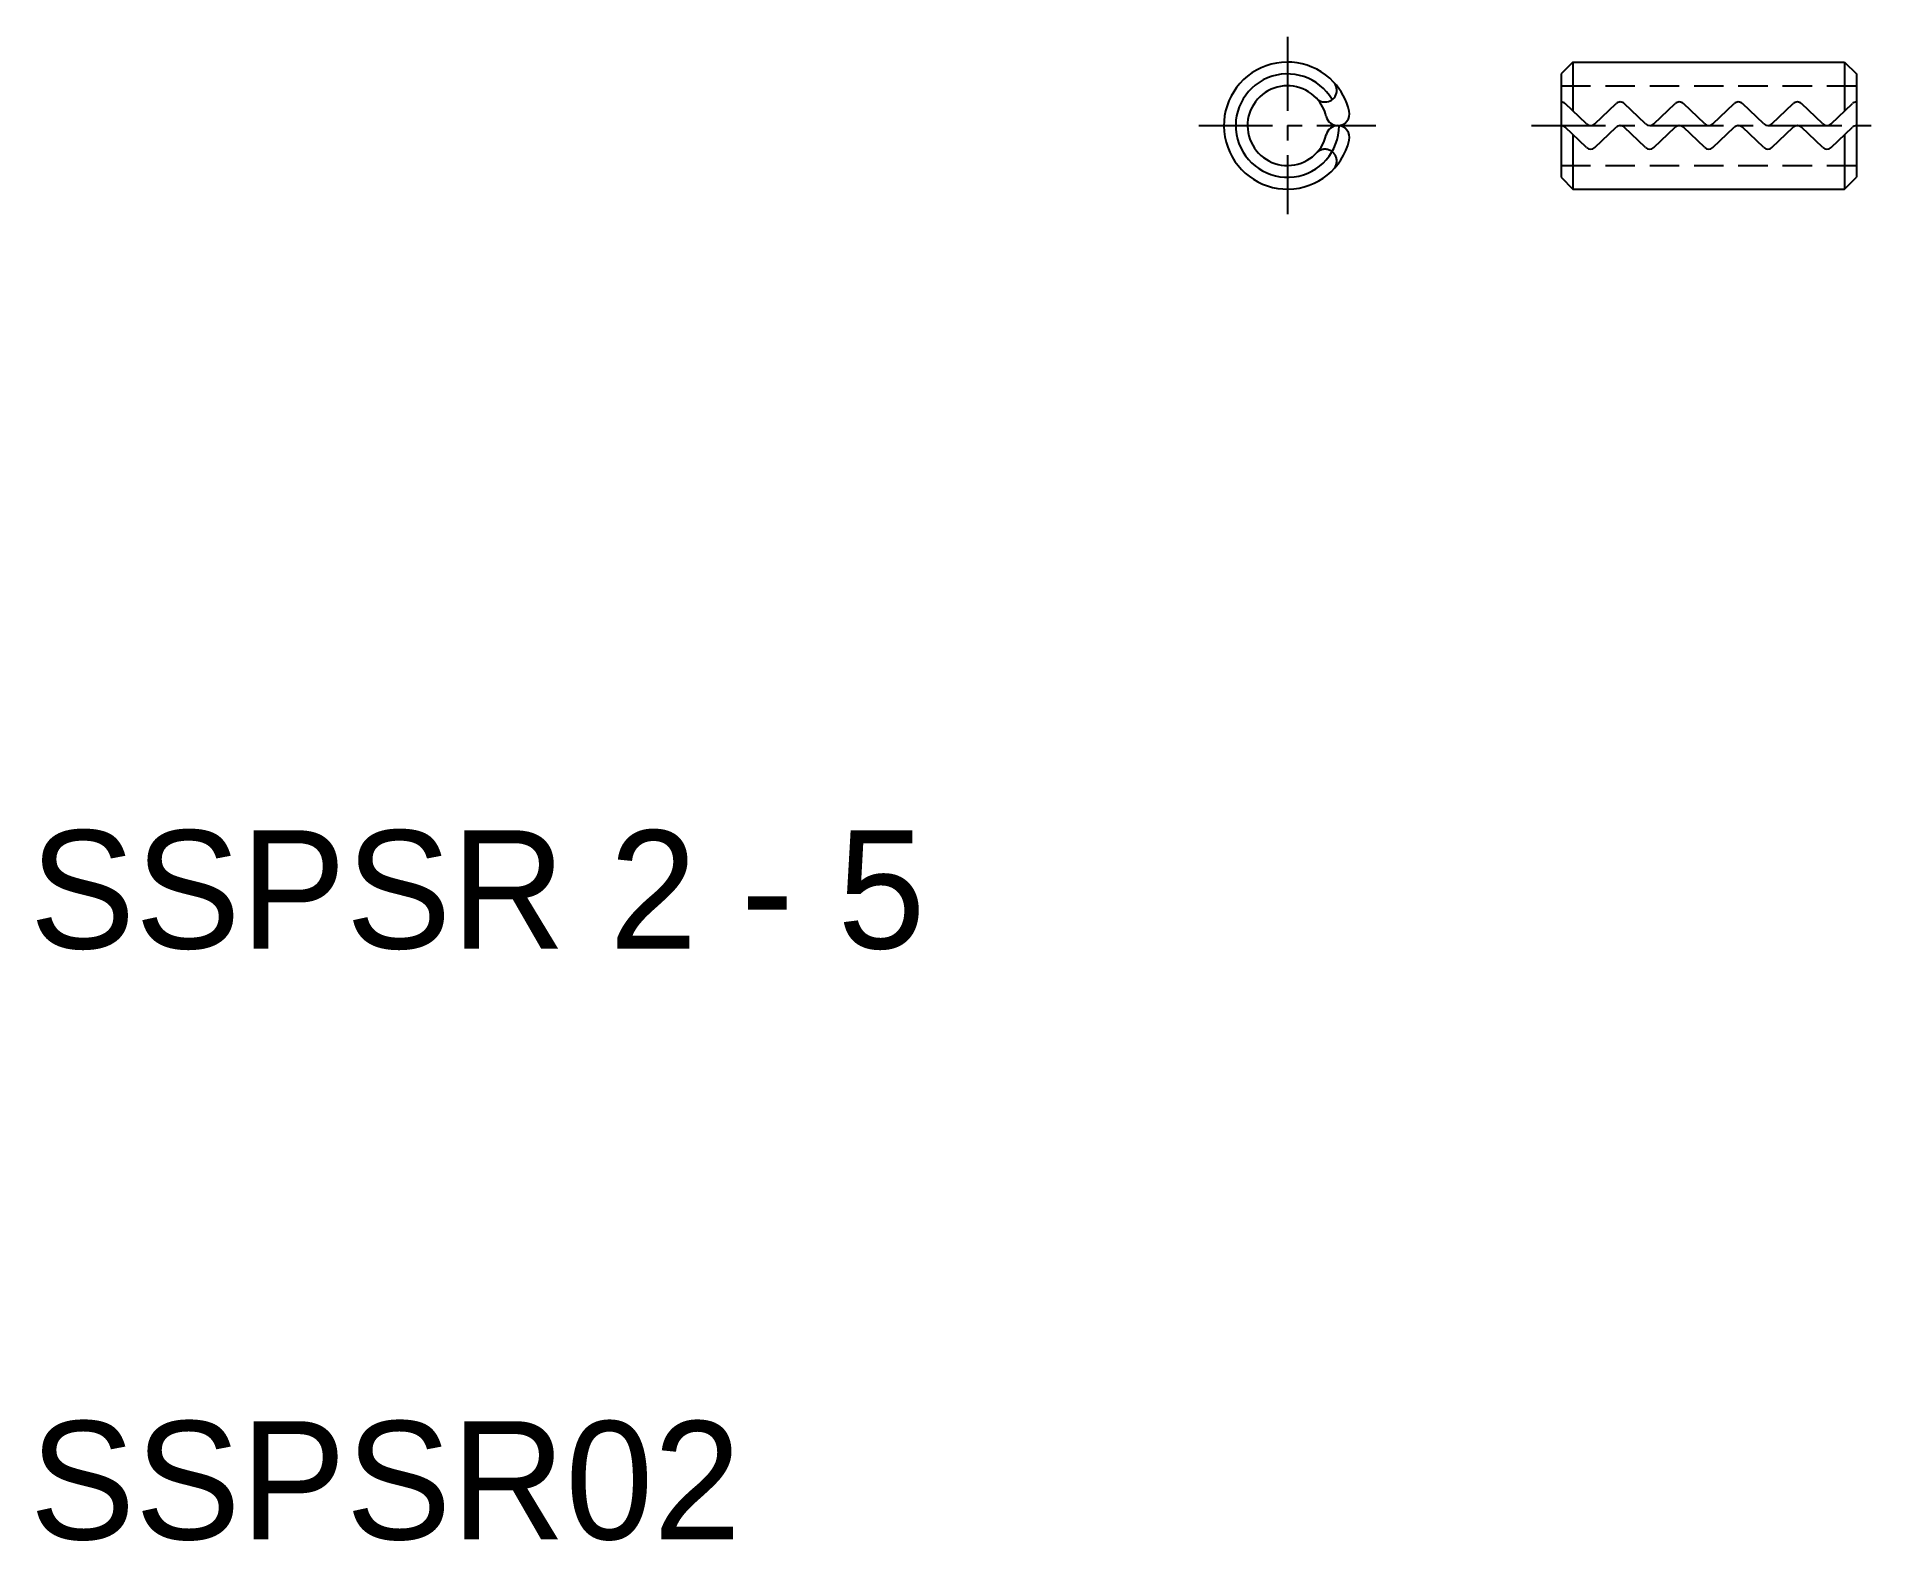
# Model space of a CAD drawing. Extents: x 10.1 to 41.4, y 10 to 35.4.
import ezdxf

# ---------------------------------------------------------------- set-up
doc = ezdxf.new("R2010")
doc.units = 0
doc.linetypes.add('CENTER', pattern=[2, 1.25, -0.25, 0.25, -0.25])
doc.linetypes.add('DASHED', pattern=[0.75, 0.5, -0.25])
doc.layers.get('0').update_dxf_attribs({"linetype": 'CONTINUOUS'})
doc.layers.add('CENTER', color=1, linetype='CENTER')

msp = doc.modelspace()

# ---------------------------------------------------------------- linework, layer by layer
at = {"color": 7, "linetype": 'CONTINUOUS'}
for p, q in [((36.124, 35.003), (35.924, 34.803)), ((35.924, 34.803), (35.924, 33.053)), ((36.124, 35.003), (40.724, 35.003)), ((36.124, 35.003), (36.124, 34.176)), ((40.724, 35.003), (40.724, 34.176)), ((40.724, 35.003), (40.924, 34.803)), ((40.924, 34.803), (40.924, 33.053)), ((31.927, 34.328), (31.927, 34.328)), ((36.355, 33.956), (35.993, 34.301)), ((36.493, 33.956), (36.855, 34.301)), ((37.355, 33.956), (36.993, 34.301)), ((37.493, 33.956), (37.855, 34.301)), ((38.355, 33.956), (37.993, 34.301)), ((38.493, 33.956), (38.855, 34.301)), ((39.355, 33.956), (38.993, 34.301)), ((39.493, 33.956), (39.855, 34.301)), ((40.355, 33.956), (39.993, 34.301)), ((40.493, 33.956), (40.855, 34.301)), ((36.355, 33.556), (35.993, 33.901)), ((36.493, 33.556), (36.855, 33.901)), ((37.355, 33.556), (36.993, 33.901)), ((37.493, 33.556), (37.855, 33.901)), ((38.355, 33.556), (37.993, 33.901)), ((38.493, 33.556), (38.855, 33.901)), ((39.355, 33.556), (38.993, 33.901)), ((39.493, 33.556), (39.855, 33.901)), ((40.355, 33.556), (39.993, 33.901)), ((40.493, 33.556), (40.855, 33.901)), ((36.124, 33.776), (36.124, 32.853)), ((40.724, 33.776), (40.724, 32.853)), ((35.924, 33.053), (36.124, 32.853)), ((40.724, 32.853), (40.924, 33.053)), ((36.124, 32.853), (40.724, 32.853))]:
    msp.add_line(p, q, dxfattribs=at)
at = {"color": 3, "linetype": 'DASHED'}
for p, q in [((35.924, 34.603), (40.924, 34.603)), ((31.927, 33.528), (31.927, 33.528)), ((35.924, 33.253), (40.924, 33.253))]:
    msp.add_line(p, q, dxfattribs=at)
at = {"color": 7, "linetype": 'CONTINUOUS'}
for centre, radius, start, end in [((31.29, 33.928), 1.075, 43.2918, 346.787), ((31.29, 33.928), 0.875, 30.167, 359.9119), ((31.29, 33.928), 0.675, 43.2918, 346.787), ((31.927, 34.528), 0.2, 270, 43.2918), ((31.29, 33.928), 1.075, 13.213, 43.2918), ((31.29, 33.928), 0.675, 13.213, 43.2918), ((31.927, 34.528), 0.2, 223.2918, 270), ((32.142, 34.128), 0.2, 270, 13.213), ((35.924, 34.228), 0.1, 46.3972, 90), ((36.924, 34.228), 0.1, 90, 133.6028), ((36.924, 34.228), 0.1, 46.3972, 90), ((37.924, 34.228), 0.1, 90, 133.6028), ((37.924, 34.228), 0.1, 46.3972, 90), ((38.924, 34.228), 0.1, 90, 133.6028), ((38.924, 34.228), 0.1, 46.3972, 90), ((39.924, 34.228), 0.1, 90, 133.6028), ((39.924, 34.228), 0.1, 46.3972, 90), ((40.924, 34.228), 0.1, 90, 133.6028), ((32.142, 34.128), 0.2, 193.213, 270), ((32.142, 33.728), 0.2, 90, 166.787), ((32.142, 33.728), 0.2, 346.787, 90), ((35.924, 33.828), 0.1, 46.3972, 90), ((36.424, 34.028), 0.1, 226.3972, 313.6028), ((36.924, 33.828), 0.1, 90, 133.6028), ((36.924, 33.828), 0.1, 46.3972, 90), ((37.424, 34.028), 0.1, 226.3972, 313.6028), ((37.924, 33.828), 0.1, 90, 133.6028), ((37.924, 33.828), 0.1, 46.3972, 90), ((38.424, 34.028), 0.1, 226.3972, 313.6028), ((38.924, 33.828), 0.1, 90, 133.6028), ((38.924, 33.828), 0.1, 46.3972, 90), ((39.424, 34.028), 0.1, 226.3972, 313.6028), ((39.924, 33.828), 0.1, 90, 133.6028), ((39.924, 33.828), 0.1, 46.3972, 90), ((40.424, 34.028), 0.1, 226.3972, 313.6028), ((40.924, 33.828), 0.1, 90, 133.6028), ((36.424, 33.628), 0.1, 226.3972, 313.6028), ((37.424, 33.628), 0.1, 226.3972, 313.6028), ((38.424, 33.628), 0.1, 226.3972, 313.6028), ((39.424, 33.628), 0.1, 226.3972, 313.6028), ((40.424, 33.628), 0.1, 226.3972, 313.6028)]:
    msp.add_arc(centre, radius, start, end, dxfattribs=at)
at = {"color": 3, "linetype": 'DASHED'}
for start, end in [(90, 136.7082), (316.7082, 90)]:
    msp.add_arc((31.927, 33.328), 0.2, start, end, dxfattribs=at)
at = {"layer": 'CENTER', "color": 1, "linetype": 'CENTER'}
for p, q in [((31.29, 35.428), (31.29, 32.428)), ((29.79, 33.928), (32.79, 33.928)), ((35.424, 33.928), (41.424, 33.928))]:
    msp.add_line(p, q, dxfattribs=at)

# ---------------------------------------------------------------- texts
for s, p in [('SSPSR 2 - 5', (10, 20)), ('SSPSR02', (10, 10))]:
    msp.add_text(s, height=2).set_placement(p)

doc.saveas('drawing.dxf')
